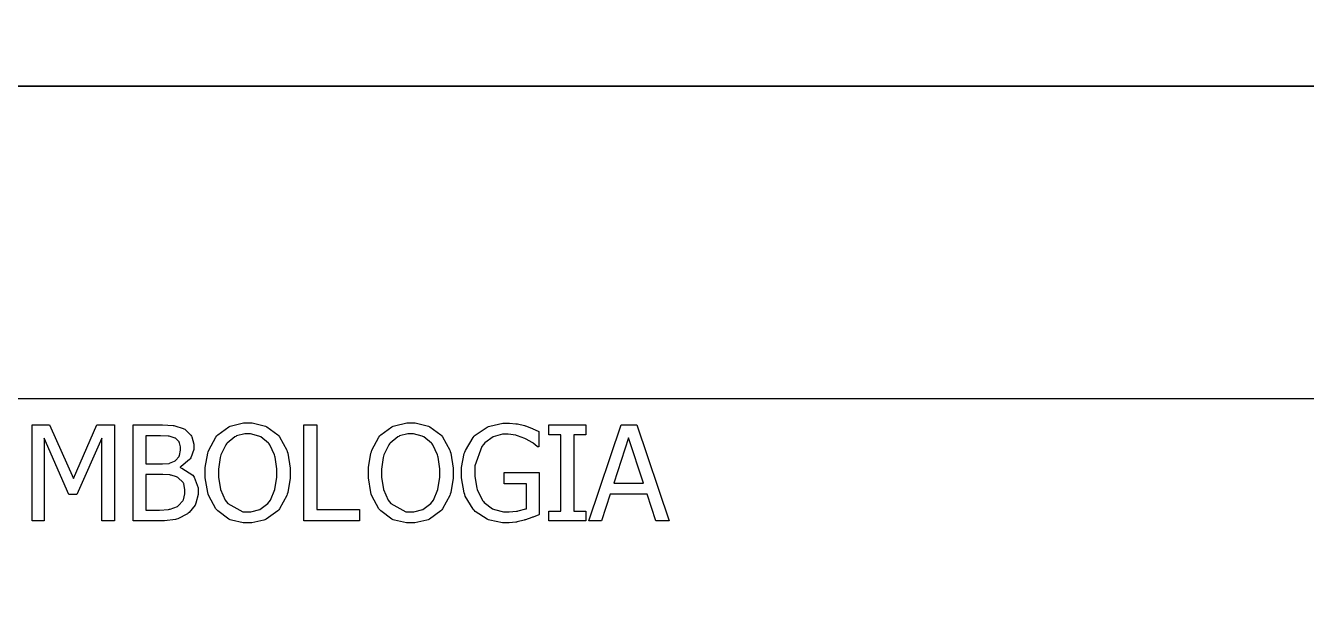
# Model space of a CAD drawing. Header units: millimetres. Extents: x 1974 to 2099, y 1386 to 1555.
# Drawn here: x 2084.135 to 2088.231, y 1489.92 to 1491.803 of the extents above; entities that cross this region are included whole.
import ezdxf

# ---------------------------------------------------------------- set-up
doc = ezdxf.new("R2010")
doc.units = ezdxf.units.MM
for name, color, linetype in [('MARGEM', 1, 'Continuous'), ('TEXTO', 4, 'Continuous'), ('TIMBRE', 7, 'Continuous')]:
    doc.layers.add(name, color=color, linetype=linetype)

msp = doc.modelspace()

# ---------------------------------------------------------------- linework, layer by layer
at = {"layer": 'MARGEM', "color": 7}
for points in [[(2069.4316, 1491.6093), (2099.1316, 1491.6093), (2099.1316, 1512.6343), (2069.4316, 1512.6343)], [(2069.4316, 1470.5843), (2099.1316, 1470.5843), (2099.1316, 1491.6093), (2069.4316, 1491.6093)]]:
    msp.add_lwpolyline(points, close=True, dxfattribs=at)
at = {"layer": 'TEXTO', "color": 0}
for p, q in [((2084.1562, 1490.219), (2084.1562, 1490.526)), ((2084.1562, 1490.526), (2084.2119, 1490.526)), ((2084.2119, 1490.526), (2084.2886, 1490.3551)), ((2084.2886, 1490.3551), (2084.3626, 1490.526)), ((2084.3626, 1490.526), (2084.4193, 1490.526)), ((2084.4193, 1490.526), (2084.4193, 1490.219)), ((2084.4193, 1490.526), (2084.4193, 1490.526)), ((2084.4791, 1490.219), (2084.4791, 1490.526)), ((2084.4791, 1490.526), (2084.5605, 1490.526)), ((2084.5605, 1490.526), (2084.5728, 1490.526)), ((2084.5728, 1490.526), (2084.6069, 1490.5243)), ((2084.6069, 1490.5243), (2084.6097, 1490.5239)), ((2084.6097, 1490.5239), (2084.6125, 1490.5236)), ((2084.6125, 1490.5236), (2084.6386, 1490.515)), ((2084.6386, 1490.515), (2084.6411, 1490.5137)), ((2084.6411, 1490.5137), (2084.6439, 1490.5122)), ((2084.6439, 1490.5122), (2084.6639, 1490.4929)), ((2084.7497, 1490.4942), (2084.7854, 1490.5201)), ((2084.7854, 1490.5201), (2084.7896, 1490.5219)), ((2084.7896, 1490.5219), (2084.7937, 1490.5237)), ((2084.7937, 1490.5237), (2084.8325, 1490.5324)), ((2084.8325, 1490.5324), (2084.8456, 1490.5324)), ((2084.8456, 1490.5324), (2084.8596, 1490.5324)), ((2084.8596, 1490.5324), (2084.8979, 1490.5234)), ((2084.8979, 1490.5234), (2084.9021, 1490.5216)), ((2084.9021, 1490.5216), (2084.9063, 1490.5198)), ((2084.9063, 1490.5198), (2084.9417, 1490.4941)), ((2085.0254, 1490.219), (2085.0254, 1490.526)), ((2085.0254, 1490.526), (2085.0663, 1490.526)), ((2085.0663, 1490.526), (2085.0663, 1490.2553)), ((2085.2711, 1490.4942), (2085.3069, 1490.5201)), ((2085.3069, 1490.5201), (2085.311, 1490.5219)), ((2085.311, 1490.5219), (2085.3152, 1490.5237)), ((2085.3152, 1490.5237), (2085.354, 1490.5324)), ((2085.354, 1490.5324), (2085.367, 1490.5324)), ((2085.367, 1490.5324), (2085.3811, 1490.5324)), ((2085.3811, 1490.5324), (2085.4193, 1490.5234)), ((2085.4193, 1490.5234), (2085.4235, 1490.5216)), ((2085.4235, 1490.5216), (2085.4278, 1490.5198)), ((2085.4278, 1490.5198), (2085.4632, 1490.4941)), ((2085.5726, 1490.4929), (2085.6112, 1490.5189)), ((2085.6112, 1490.5189), (2085.6157, 1490.5207)), ((2085.6157, 1490.5207), (2085.6203, 1490.5226)), ((2085.6203, 1490.5226), (2085.6619, 1490.5317)), ((2085.6619, 1490.5317), (2085.6758, 1490.5317)), ((2085.6758, 1490.5317), (2085.6832, 1490.5317)), ((2085.6832, 1490.5317), (2085.7031, 1490.5297)), ((2085.7031, 1490.5297), (2085.7055, 1490.5293)), ((2085.7055, 1490.5293), (2085.7078, 1490.5291)), ((2085.7078, 1490.5291), (2085.7304, 1490.5239)), ((2085.7304, 1490.5239), (2085.7327, 1490.5232)), ((2085.7327, 1490.5232), (2085.7343, 1490.5227)), ((2085.7343, 1490.5227), (2085.7536, 1490.5155)), ((2085.7536, 1490.5155), (2085.7558, 1490.5146)), ((2085.7558, 1490.5146), (2085.7578, 1490.5137)), ((2085.7578, 1490.5137), (2085.7748, 1490.506)), ((2085.8081, 1490.4947), (2085.8081, 1490.526)), ((2085.8081, 1490.526), (2085.9273, 1490.526)), ((2085.9273, 1490.526), (2085.9273, 1490.4947)), ((2085.936, 1490.219), (2086.0395, 1490.526)), ((2086.0395, 1490.526), (2086.0899, 1490.526)), ((2086.0899, 1490.526), (2086.1934, 1490.219)), ((2084.2736, 1490.3036), (2084.1943, 1490.4837)), ((2084.1943, 1490.4837), (2084.1943, 1490.219)), ((2084.3785, 1490.4837), (2084.2985, 1490.3036)), ((2084.3785, 1490.219), (2084.3785, 1490.4837)), ((2084.5591, 1490.4912), (2084.5199, 1490.4912)), ((2084.5199, 1490.4912), (2084.5199, 1490.4013)), ((2084.5669, 1490.4912), (2084.5591, 1490.4912)), ((2084.5906, 1490.4903), (2084.5669, 1490.4912)), ((2084.5926, 1490.4899), (2084.5906, 1490.4903)), ((2084.5946, 1490.4898), (2084.5926, 1490.4899)), ((2084.6131, 1490.4841), (2084.5946, 1490.4898)), ((2084.6148, 1490.4832), (2084.6131, 1490.4841)), ((2084.6161, 1490.4824), (2084.6148, 1490.4832)), ((2084.626, 1490.4716), (2084.6161, 1490.4824)), ((2084.6267, 1490.4703), (2084.626, 1490.4716)), ((2084.6639, 1490.4929), (2084.6653, 1490.4906)), ((2084.6653, 1490.4906), (2084.6666, 1490.4882)), ((2084.6666, 1490.4882), (2084.6729, 1490.4646)), ((2084.721, 1490.4454), (2084.7438, 1490.4873)), ((2084.7438, 1490.4873), (2084.7468, 1490.4908)), ((2084.7468, 1490.4908), (2084.7497, 1490.4942)), ((2084.8042, 1490.4882), (2084.7796, 1490.4681)), ((2084.807, 1490.4895), (2084.8042, 1490.4882)), ((2084.8097, 1490.4908), (2084.807, 1490.4895)), ((2084.8361, 1490.4972), (2084.8097, 1490.4908)), ((2084.8458, 1490.4972), (2084.8361, 1490.4972)), ((2084.8547, 1490.4972), (2084.8458, 1490.4972)), ((2084.8815, 1490.4906), (2084.8547, 1490.4972)), ((2084.8845, 1490.4893), (2084.8815, 1490.4906)), ((2084.8873, 1490.488), (2084.8845, 1490.4893)), ((2084.9118, 1490.4681), (2084.8873, 1490.488)), ((2084.9417, 1490.4941), (2084.9446, 1490.4908)), ((2084.9446, 1490.4908), (2084.9475, 1490.4875)), ((2084.9446, 1490.4908), (2084.9446, 1490.4908)), ((2084.9475, 1490.4875), (2084.9701, 1490.4457)), ((2085.2425, 1490.4454), (2085.2652, 1490.4873)), ((2085.2652, 1490.4873), (2085.2682, 1490.4908)), ((2085.2682, 1490.4908), (2085.2711, 1490.4942)), ((2085.3255, 1490.4882), (2085.301, 1490.4681)), ((2085.3283, 1490.4895), (2085.3255, 1490.4882)), ((2085.331, 1490.4908), (2085.3283, 1490.4895)), ((2085.3574, 1490.4972), (2085.331, 1490.4908)), ((2085.3672, 1490.4972), (2085.3574, 1490.4972)), ((2085.3762, 1490.4972), (2085.3672, 1490.4972)), ((2085.403, 1490.4906), (2085.3762, 1490.4972)), ((2085.4059, 1490.4893), (2085.403, 1490.4906)), ((2085.4087, 1490.488), (2085.4059, 1490.4893)), ((2085.4333, 1490.4681), (2085.4087, 1490.488)), ((2085.4632, 1490.4941), (2085.4661, 1490.4908)), ((2085.4661, 1490.4908), (2085.4689, 1490.4875)), ((2085.4661, 1490.4908), (2085.4661, 1490.4908)), ((2085.4689, 1490.4875), (2085.4915, 1490.4457)), ((2085.5415, 1490.4444), (2085.5662, 1490.4862)), ((2085.5662, 1490.4862), (2085.5695, 1490.4896)), ((2085.5695, 1490.4896), (2085.5726, 1490.4929)), ((2085.6307, 1490.4881), (2085.6037, 1490.4686)), ((2085.6608, 1490.4963), (2085.6307, 1490.4881)), ((2085.6709, 1490.4963), (2085.6608, 1490.4963)), ((2085.6788, 1490.4963), (2085.6709, 1490.4963)), ((2085.7027, 1490.4929), (2085.6788, 1490.4963)), ((2085.7055, 1490.4922), (2085.7027, 1490.4929)), ((2085.7081, 1490.4916), (2085.7055, 1490.4922)), ((2085.7318, 1490.4831), (2085.7081, 1490.4916)), ((2085.7339, 1490.482), (2085.7318, 1490.4831)), ((2085.7363, 1490.4808), (2085.7339, 1490.482)), ((2085.7555, 1490.4699), (2085.7363, 1490.4808)), ((2085.7748, 1490.506), (2085.7762, 1490.5053)), ((2085.7762, 1490.5053), (2085.7762, 1490.456)), ((2085.8473, 1490.4947), (2085.8081, 1490.4947)), ((2085.8473, 1490.2503), (2085.8473, 1490.4947)), ((2085.9273, 1490.4947), (2085.8882, 1490.4947)), ((2085.8882, 1490.4947), (2085.8882, 1490.2503)), ((2086.0637, 1490.4844), (2086.0164, 1490.3397)), ((2086.1111, 1490.3397), (2086.0637, 1490.4844)), ((2084.6273, 1490.4689), (2084.6267, 1490.4703)), ((2084.6271, 1490.4287), (2084.6304, 1490.4455)), ((2084.6304, 1490.4559), (2084.6273, 1490.4689)), ((2084.6304, 1490.4511), (2084.6304, 1490.4559)), ((2084.6304, 1490.4455), (2084.6304, 1490.4511)), ((2084.6304, 1490.4511), (2084.6304, 1490.4511)), ((2084.6729, 1490.447), (2084.6633, 1490.4209)), ((2084.6729, 1490.4646), (2084.6729, 1490.4568)), ((2084.6729, 1490.4568), (2084.6729, 1490.447)), ((2084.7098, 1490.3895), (2084.7178, 1490.4356)), ((2084.7178, 1490.4356), (2084.7195, 1490.4405)), ((2084.7195, 1490.4405), (2084.721, 1490.4454)), ((2084.7599, 1490.43), (2084.7588, 1490.426)), ((2084.7755, 1490.4629), (2084.7599, 1490.43)), ((2084.7775, 1490.4654), (2084.7755, 1490.4629)), ((2084.7796, 1490.4681), (2084.7775, 1490.4654)), ((2084.9138, 1490.4654), (2084.9118, 1490.4681)), ((2084.9158, 1490.4629), (2084.9138, 1490.4654)), ((2084.9312, 1490.4305), (2084.9158, 1490.4629)), ((2084.9324, 1490.4265), (2084.9312, 1490.4305)), ((2084.9701, 1490.4457), (2084.9718, 1490.4406)), ((2084.9718, 1490.4406), (2084.9733, 1490.4357)), ((2084.9733, 1490.4357), (2084.9815, 1490.3883)), ((2085.2313, 1490.3895), (2085.2392, 1490.4356)), ((2085.2392, 1490.4356), (2085.2409, 1490.4405)), ((2085.2409, 1490.4405), (2085.2425, 1490.4454)), ((2085.2813, 1490.43), (2085.2803, 1490.426)), ((2085.2969, 1490.4629), (2085.2813, 1490.43)), ((2085.2989, 1490.4654), (2085.2969, 1490.4629)), ((2085.301, 1490.4681), (2085.2989, 1490.4654)), ((2085.4353, 1490.4654), (2085.4333, 1490.4681)), ((2085.4373, 1490.4629), (2085.4353, 1490.4654)), ((2085.4527, 1490.4305), (2085.4373, 1490.4629)), ((2085.4538, 1490.4265), (2085.4527, 1490.4305)), ((2085.4915, 1490.4457), (2085.4932, 1490.4406)), ((2085.4932, 1490.4406), (2085.4948, 1490.4357)), ((2085.4948, 1490.4357), (2085.503, 1490.3883)), ((2085.5294, 1490.3895), (2085.538, 1490.4346)), ((2085.538, 1490.4346), (2085.5398, 1490.4394)), ((2085.5398, 1490.4394), (2085.5415, 1490.4444)), ((2085.5946, 1490.4575), (2085.5718, 1490.3949)), ((2085.5992, 1490.463), (2085.5946, 1490.4575)), ((2085.6037, 1490.4686), (2085.5992, 1490.463)), ((2085.7569, 1490.4689), (2085.7555, 1490.4699)), ((2085.7583, 1490.4679), (2085.7569, 1490.4689)), ((2085.7714, 1490.4572), (2085.7583, 1490.4679)), ((2085.7727, 1490.456), (2085.7714, 1490.4572)), ((2085.7762, 1490.456), (2085.7727, 1490.456)), ((2084.5199, 1490.4013), (2084.5663, 1490.4013)), ((2084.5663, 1490.4013), (2084.5732, 1490.4013)), ((2084.5732, 1490.4013), (2084.593, 1490.4029)), ((2084.593, 1490.4029), (2084.5945, 1490.4032)), ((2084.5945, 1490.4032), (2084.5959, 1490.4036)), ((2084.5959, 1490.4036), (2084.6117, 1490.4104)), ((2084.6117, 1490.4104), (2084.6133, 1490.4114)), ((2084.6133, 1490.4114), (2084.6149, 1490.4124)), ((2084.6149, 1490.4124), (2084.6258, 1490.4255)), ((2084.6258, 1490.4255), (2084.6265, 1490.427)), ((2084.6265, 1490.427), (2084.6271, 1490.4287)), ((2084.6331, 1490.3928), (2084.6298, 1490.3912)), ((2084.6298, 1490.3912), (2084.6298, 1490.3895)), ((2084.6298, 1490.3895), (2084.6344, 1490.3883)), ((2084.6595, 1490.4152), (2084.6331, 1490.3928)), ((2084.6615, 1490.418), (2084.6595, 1490.4152)), ((2084.6633, 1490.4209), (2084.6615, 1490.418)), ((2084.7098, 1490.3725), (2084.7098, 1490.3895)), ((2084.7578, 1490.4221), (2084.7523, 1490.3849)), ((2084.7588, 1490.426), (2084.7578, 1490.4221)), ((2084.9335, 1490.4226), (2084.9324, 1490.4265)), ((2084.939, 1490.386), (2084.9335, 1490.4226)), ((2085.2313, 1490.3725), (2085.2313, 1490.3895)), ((2085.2791, 1490.4221), (2085.2738, 1490.3849)), ((2085.2803, 1490.426), (2085.2791, 1490.4221)), ((2085.4549, 1490.4226), (2085.4538, 1490.4265)), ((2085.4604, 1490.386), (2085.4549, 1490.4226)), ((2085.5294, 1490.3728), (2085.5294, 1490.3895)), ((2085.5718, 1490.3949), (2085.5718, 1490.3741)), ((2084.5663, 1490.3672), (2084.5199, 1490.3672)), ((2084.5199, 1490.3672), (2084.5199, 1490.2538)), ((2084.5738, 1490.3672), (2084.5663, 1490.3672)), ((2084.5968, 1490.3662), (2084.5738, 1490.3672)), ((2084.5987, 1490.3659), (2084.5968, 1490.3662)), ((2084.6006, 1490.3657), (2084.5987, 1490.3659)), ((2084.6182, 1490.3602), (2084.6006, 1490.3657)), ((2084.6199, 1490.3593), (2084.6182, 1490.3602)), ((2084.6223, 1490.358), (2084.6199, 1490.3593)), ((2084.639, 1490.3421), (2084.6223, 1490.358)), ((2084.6344, 1490.3883), (2084.6698, 1490.3657)), ((2084.6698, 1490.3657), (2084.6723, 1490.3625)), ((2084.6723, 1490.3625), (2084.6747, 1490.3592)), ((2084.6747, 1490.3592), (2084.6874, 1490.3248)), ((2084.7098, 1490.3569), (2084.7098, 1490.3725)), ((2084.7177, 1490.3098), (2084.7098, 1490.3569)), ((2084.7523, 1490.3849), (2084.7523, 1490.3725)), ((2084.7523, 1490.3725), (2084.7523, 1490.3592)), ((2084.7523, 1490.3592), (2084.7586, 1490.3191)), ((2084.9326, 1490.3191), (2084.939, 1490.3592)), ((2084.939, 1490.3725), (2084.939, 1490.386)), ((2084.939, 1490.3592), (2084.939, 1490.3725)), ((2084.939, 1490.3725), (2084.939, 1490.3725)), ((2084.9815, 1490.3556), (2084.9735, 1490.31)), ((2084.9815, 1490.3883), (2084.9815, 1490.3725)), ((2084.9815, 1490.3725), (2084.9815, 1490.3556)), ((2085.2313, 1490.3569), (2085.2313, 1490.3725)), ((2085.2392, 1490.3098), (2085.2313, 1490.3569)), ((2085.2738, 1490.3849), (2085.2738, 1490.3725)), ((2085.2738, 1490.3725), (2085.2738, 1490.3592)), ((2085.2738, 1490.3592), (2085.2801, 1490.3191)), ((2085.454, 1490.3191), (2085.4604, 1490.3592)), ((2085.4604, 1490.3725), (2085.4604, 1490.386)), ((2085.4604, 1490.3592), (2085.4604, 1490.3725)), ((2085.4604, 1490.3725), (2085.4604, 1490.3725)), ((2085.503, 1490.3556), (2085.495, 1490.31)), ((2085.503, 1490.3883), (2085.503, 1490.3725)), ((2085.503, 1490.3725), (2085.503, 1490.3556)), ((2085.5294, 1490.3569), (2085.5294, 1490.3728)), ((2085.5379, 1490.3086), (2085.5294, 1490.3569)), ((2085.5718, 1490.3741), (2085.5718, 1490.3606)), ((2085.5718, 1490.3606), (2085.5778, 1490.3239)), ((2085.6661, 1490.3375), (2085.6661, 1490.3734)), ((2085.6661, 1490.3734), (2085.7774, 1490.3734)), ((2085.7774, 1490.3734), (2085.7774, 1490.2394)), ((2084.6398, 1490.3402), (2084.639, 1490.3421)), ((2084.6407, 1490.3383), (2084.6398, 1490.3402)), ((2084.6448, 1490.3187), (2084.6407, 1490.3383)), ((2084.6448, 1490.3115), (2084.6448, 1490.3187)), ((2084.6448, 1490.3054), (2084.6448, 1490.3115)), ((2084.6448, 1490.3115), (2084.6448, 1490.3115)), ((2084.6874, 1490.3248), (2084.6874, 1490.3132)), ((2084.6874, 1490.3132), (2084.6874, 1490.3031)), ((2084.6874, 1490.3132), (2084.6874, 1490.3132)), ((2084.7193, 1490.3048), (2084.7177, 1490.3098)), ((2084.7586, 1490.3191), (2084.7735, 1490.2853)), ((2084.9179, 1490.2853), (2084.9326, 1490.3191)), ((2084.9735, 1490.31), (2084.9719, 1490.3049)), ((2085.2408, 1490.3048), (2085.2392, 1490.3098)), ((2085.2801, 1490.3191), (2085.2949, 1490.2853)), ((2085.4394, 1490.2853), (2085.454, 1490.3191)), ((2085.495, 1490.31), (2085.4934, 1490.3049)), ((2085.5397, 1490.3036), (2085.5379, 1490.3086)), ((2085.5778, 1490.3239), (2085.5791, 1490.32)), ((2085.5791, 1490.32), (2085.5802, 1490.3163)), ((2085.5802, 1490.3163), (2085.5975, 1490.2836)), ((2085.737, 1490.3375), (2085.6661, 1490.3375)), ((2085.737, 1490.2582), (2085.737, 1490.3375)), ((2086.0164, 1490.3397), (2086.1111, 1490.3397)), ((2086.0164, 1490.3397), (2086.0164, 1490.3397)), ((2084.2985, 1490.3036), (2084.2736, 1490.3036)), ((2084.6206, 1490.2656), (2084.6226, 1490.2668)), ((2084.6226, 1490.2668), (2084.6244, 1490.2682)), ((2084.6244, 1490.2682), (2084.6385, 1490.2834)), ((2084.6385, 1490.2834), (2084.6395, 1490.2851)), ((2084.6395, 1490.2851), (2084.6404, 1490.2868)), ((2084.6404, 1490.2868), (2084.6448, 1490.3054)), ((2084.6772, 1490.2699), (2084.6579, 1490.2458)), ((2084.6787, 1490.2728), (2084.6772, 1490.2699)), ((2084.68, 1490.2758), (2084.6787, 1490.2728)), ((2084.6874, 1490.3031), (2084.68, 1490.2758)), ((2084.7209, 1490.2998), (2084.7193, 1490.3048)), ((2084.7436, 1490.2579), (2084.7209, 1490.2998)), ((2084.7735, 1490.2853), (2084.7778, 1490.2799)), ((2084.7778, 1490.2799), (2084.7819, 1490.2746)), ((2084.7819, 1490.2746), (2084.8297, 1490.2479)), ((2084.8841, 1490.2559), (2084.9095, 1490.2746)), ((2084.9095, 1490.2746), (2084.9138, 1490.2799)), ((2084.9138, 1490.2799), (2084.9179, 1490.2853)), ((2084.9703, 1490.3), (2084.9475, 1490.2579)), ((2084.9719, 1490.3049), (2084.9703, 1490.3)), ((2085.2423, 1490.2998), (2085.2408, 1490.3048)), ((2085.2651, 1490.2579), (2085.2423, 1490.2998)), ((2085.2949, 1490.2853), (2085.2992, 1490.2799)), ((2085.2992, 1490.2799), (2085.3034, 1490.2746)), ((2085.3034, 1490.2746), (2085.3512, 1490.2479)), ((2085.4055, 1490.2559), (2085.4309, 1490.2746)), ((2085.4309, 1490.2746), (2085.4352, 1490.2799)), ((2085.4352, 1490.2799), (2085.4394, 1490.2853)), ((2085.4918, 1490.3), (2085.4689, 1490.2579)), ((2085.4934, 1490.3049), (2085.4918, 1490.3)), ((2085.5413, 1490.2986), (2085.5397, 1490.3036)), ((2085.5661, 1490.2565), (2085.5413, 1490.2986)), ((2085.5975, 1490.2836), (2085.5998, 1490.2809)), ((2085.5998, 1490.2809), (2085.602, 1490.2783)), ((2085.602, 1490.2783), (2085.6287, 1490.2581)), ((2086.005, 1490.3048), (2085.9772, 1490.219)), ((2086.1225, 1490.3048), (2086.005, 1490.3048)), ((2086.1503, 1490.219), (2086.1225, 1490.3048)), ((2084.5199, 1490.2538), (2084.553, 1490.2538)), ((2084.553, 1490.2538), (2084.5636, 1490.2538)), ((2084.5636, 1490.2538), (2084.5927, 1490.2559)), ((2084.5927, 1490.2559), (2084.5954, 1490.2563)), ((2084.5954, 1490.2563), (2084.5979, 1490.2568)), ((2084.5979, 1490.2568), (2084.6206, 1490.2656)), ((2084.6215, 1490.2256), (2084.6182, 1490.2246)), ((2084.6525, 1490.2417), (2084.6215, 1490.2256)), ((2084.6554, 1490.2439), (2084.6525, 1490.2417)), ((2084.6579, 1490.2458), (2084.6554, 1490.2439)), ((2084.7466, 1490.2545), (2084.7436, 1490.2579)), ((2084.7495, 1490.251), (2084.7466, 1490.2545)), ((2084.7853, 1490.2249), (2084.7495, 1490.251)), ((2084.8297, 1490.2479), (2084.8458, 1490.2479)), ((2084.8458, 1490.2479), (2084.8553, 1490.2479)), ((2084.8553, 1490.2479), (2084.8841, 1490.2559)), ((2084.9414, 1490.2509), (2084.9049, 1490.2245)), ((2084.9446, 1490.2545), (2084.9414, 1490.2509)), ((2084.9475, 1490.2579), (2084.9446, 1490.2545)), ((2085.0663, 1490.2553), (2085.2035, 1490.2553)), ((2085.2035, 1490.2553), (2085.2035, 1490.219)), ((2085.2035, 1490.2553), (2085.2035, 1490.2553)), ((2085.268, 1490.2545), (2085.2651, 1490.2579)), ((2085.271, 1490.251), (2085.268, 1490.2545)), ((2085.3067, 1490.2249), (2085.271, 1490.251)), ((2085.3512, 1490.2479), (2085.3672, 1490.2479)), ((2085.3672, 1490.2479), (2085.3767, 1490.2479)), ((2085.3767, 1490.2479), (2085.4055, 1490.2559)), ((2085.4628, 1490.2509), (2085.4264, 1490.2245)), ((2085.4661, 1490.2545), (2085.4628, 1490.2509)), ((2085.4689, 1490.2579), (2085.4661, 1490.2545)), ((2085.5694, 1490.253), (2085.5661, 1490.2565)), ((2085.5726, 1490.2497), (2085.5694, 1490.253)), ((2085.6112, 1490.2245), (2085.5726, 1490.2497)), ((2085.6287, 1490.2581), (2085.6318, 1490.2566)), ((2085.6318, 1490.2566), (2085.6349, 1490.2553)), ((2085.6349, 1490.2553), (2085.664, 1490.2483)), ((2085.664, 1490.2483), (2085.6737, 1490.2483)), ((2085.6737, 1490.2483), (2085.6822, 1490.2483)), ((2085.6822, 1490.2483), (2085.7052, 1490.2503)), ((2085.7052, 1490.2503), (2085.7081, 1490.2507)), ((2085.7081, 1490.2507), (2085.7109, 1490.2512)), ((2085.7109, 1490.2512), (2085.735, 1490.2574)), ((2085.7543, 1490.2296), (2085.7339, 1490.2227)), ((2085.735, 1490.2574), (2085.737, 1490.2582)), ((2085.7565, 1490.2306), (2085.7543, 1490.2296)), ((2085.7586, 1490.2315), (2085.7565, 1490.2306)), ((2085.7761, 1490.2388), (2085.7586, 1490.2315)), ((2085.7774, 1490.2394), (2085.7761, 1490.2388)), ((2085.8081, 1490.219), (2085.8081, 1490.2503)), ((2085.8081, 1490.2503), (2085.8473, 1490.2503)), ((2085.8882, 1490.2503), (2085.9273, 1490.2503)), ((2085.9273, 1490.2503), (2085.9273, 1490.219)), ((2085.9273, 1490.2503), (2085.9273, 1490.2503)), ((2084.1943, 1490.219), (2084.1562, 1490.219)), ((2084.4193, 1490.219), (2084.3785, 1490.219)), ((2084.5671, 1490.219), (2084.4791, 1490.219)), ((2084.5791, 1490.219), (2084.5671, 1490.219)), ((2084.6149, 1490.2237), (2084.5791, 1490.219)), ((2084.6182, 1490.2246), (2084.6149, 1490.2237)), ((2084.7895, 1490.223), (2084.7853, 1490.2249)), ((2084.7935, 1490.2213), (2084.7895, 1490.223)), ((2084.8315, 1490.2125), (2084.7935, 1490.2213)), ((2084.8456, 1490.2125), (2084.8315, 1490.2125)), ((2084.8582, 1490.2125), (2084.8456, 1490.2125)), ((2084.8966, 1490.2211), (2084.8582, 1490.2125)), ((2084.9007, 1490.2227), (2084.8966, 1490.2211)), ((2084.9049, 1490.2245), (2084.9007, 1490.2227)), ((2085.2035, 1490.219), (2085.0254, 1490.219)), ((2085.311, 1490.223), (2085.3067, 1490.2249)), ((2085.315, 1490.2213), (2085.311, 1490.223)), ((2085.3529, 1490.2125), (2085.315, 1490.2213)), ((2085.367, 1490.2125), (2085.3529, 1490.2125)), ((2085.3797, 1490.2125), (2085.367, 1490.2125)), ((2085.418, 1490.2211), (2085.3797, 1490.2125)), ((2085.4222, 1490.2227), (2085.418, 1490.2211)), ((2085.4264, 1490.2245), (2085.4222, 1490.2227)), ((2085.6157, 1490.2229), (2085.6112, 1490.2245)), ((2085.6202, 1490.2212), (2085.6157, 1490.2229)), ((2085.6604, 1490.213), (2085.6202, 1490.2212)), ((2085.6754, 1490.213), (2085.6604, 1490.213)), ((2085.6821, 1490.213), (2085.6754, 1490.213)), ((2085.6754, 1490.213), (2085.6754, 1490.213)), ((2085.7027, 1490.2149), (2085.6821, 1490.213)), ((2085.7048, 1490.2153), (2085.7027, 1490.2149)), ((2085.7068, 1490.2157), (2085.7048, 1490.2153)), ((2085.7296, 1490.2214), (2085.7068, 1490.2157)), ((2085.7321, 1490.2221), (2085.7296, 1490.2214)), ((2085.7339, 1490.2227), (2085.7321, 1490.2221)), ((2085.9273, 1490.219), (2085.8081, 1490.219)), ((2085.9772, 1490.219), (2085.936, 1490.219)), ((2085.9772, 1490.219), (2085.9772, 1490.219)), ((2086.1934, 1490.219), (2086.1503, 1490.219))]:
    msp.add_line(p, q, dxfattribs=at)
at = {"layer": 'TIMBRE', "color": 12}
msp.add_line((2098.7779, 1490.6093), (2069.8934, 1490.6093), dxfattribs=at)
msp.add_lwpolyline([(2069.8934, 1470.9723), (2098.7779, 1470.9723), (2098.7779, 1490.6093), (2069.8934, 1490.6093)], close=True, dxfattribs=at)

doc.saveas('drawing.dxf')
